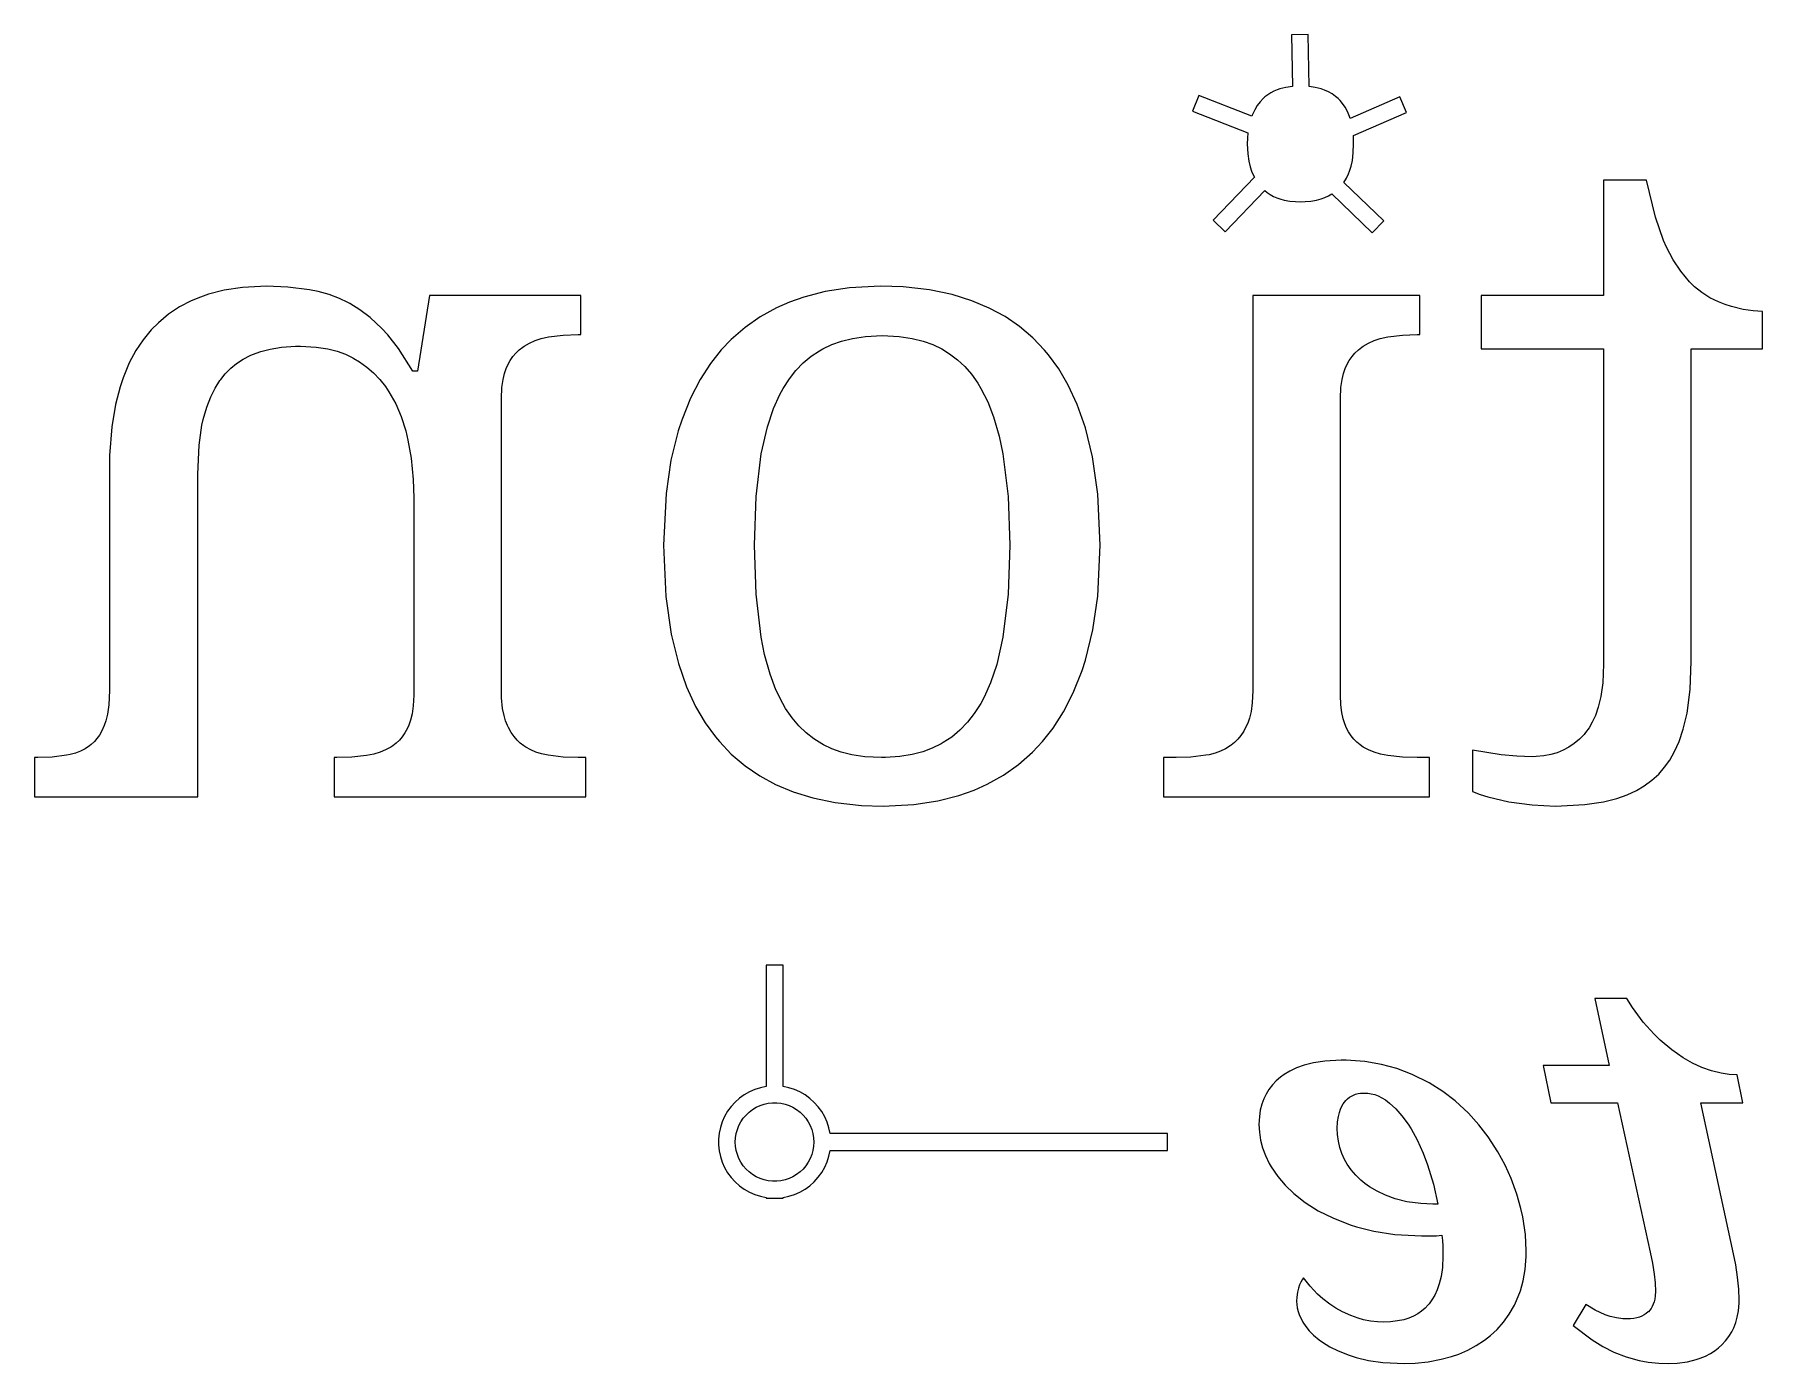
# Model space of a CAD drawing. Header units: millimetres. Extents: x -86 to 88, y -26 to 27.
# Drawn here: x -86.3 to -24.7, y -22.2 to 25.2 of the extents above; entities that cross this region are included whole.
import ezdxf

# ---------------------------------------------------------------- set-up
doc = ezdxf.new("R2010")
doc.units = ezdxf.units.MM

msp = doc.modelspace()

# ---------------------------------------------------------------- linework, layer by layer
for p, q in [((-40.90993, 25.16846), (-41.50981, 25.15648)), ((-41.50981, 25.15648), (-41.47303, 23.31497)), ((-40.87285, 23.31192), (-40.90993, 25.16846)), ((-44.81231, 22.99423), (-45.0308, 22.43543)), ((-42.92462, 22.25613), (-44.81231, 22.99423)), ((-42.52083, 22.88541), (-42.62829, 22.76824)), ((-42.45275, 22.94792), (-42.52083, 22.88541)), ((-42.35258, 23.02608), (-42.45275, 22.94792)), ((-42.24563, 23.09469), (-42.35258, 23.02608)), ((-42.13283, 23.15316), (-42.24563, 23.09469)), ((-42.01512, 23.20101), (-42.13283, 23.15316)), ((-41.92709, 23.22921), (-42.01512, 23.20101)), ((-41.70198, 23.28219), (-41.92709, 23.22921)), ((-41.47303, 23.31497), (-41.70198, 23.28219)), ((-40.65733, 23.27954), (-40.87285, 23.31192)), ((-40.44523, 23.22943), (-40.65733, 23.27954)), ((-40.3325, 23.19168), (-40.44523, 23.22943)), ((-40.19167, 23.12982), (-40.3325, 23.19168)), ((-40.05813, 23.05349), (-40.19167, 23.12982)), ((-39.93336, 22.96353), (-40.05813, 23.05349)), ((-39.84375, 22.88541), (-39.93336, 22.96353)), ((-39.77629, 22.81749), (-39.84375, 22.88541)), ((-39.6844, 22.70804), (-39.77629, 22.81749)), ((-37.64847, 22.9448), (-39.41084, 22.17322)), ((-37.40783, 22.39517), (-37.64847, 22.9448)), ((-45.0308, 22.43543), (-43.06366, 21.66626)), ((-42.91055, 22.29029), (-42.92462, 22.25613)), ((-42.81643, 22.487), (-42.91055, 22.29029)), ((-42.72414, 22.6396), (-42.81643, 22.487)), ((-42.62829, 22.76824), (-42.72414, 22.6396)), ((-39.5974, 22.58093), (-39.6844, 22.70804)), ((-39.51496, 22.43087), (-39.5974, 22.58093)), ((-39.4375, 22.25), (-39.51496, 22.43087)), ((-39.41084, 22.17322), (-39.4375, 22.25)), ((-39.30129, 21.5662), (-37.40783, 22.39517)), ((-43.06366, 21.66626), (-43.07871, 21.47142)), ((-39.29166, 21.27604), (-39.30129, 21.5662)), ((-43.07871, 21.47142), (-43.08333, 21.27604)), ((-43.08333, 21.27604), (-43.06726, 20.91891)), ((-39.33641, 20.68474), (-39.30403, 20.95003)), ((-39.30403, 20.95003), (-39.29166, 21.27604)), ((-43.06726, 20.91891), (-43.03011, 20.65649)), ((-43.03011, 20.65649), (-42.9812, 20.45377)), ((-42.9812, 20.45377), (-42.92708, 20.29687)), ((-39.4375, 20.29687), (-39.38027, 20.47878)), ((-39.38027, 20.47878), (-39.33641, 20.68474)), ((-42.82951, 20.08413), (-44.29696, 18.55686)), ((-42.92708, 20.29687), (-42.88097, 20.18927)), ((-42.88097, 20.18927), (-42.82951, 20.08413)), ((-39.64006, 19.90111), (-39.5503, 20.04768)), ((-38.21411, 18.53101), (-39.64006, 19.90111)), ((-39.5503, 20.04768), (-39.47315, 20.20758)), ((-39.47315, 20.20758), (-39.4375, 20.29687)), ((-28.85937, 19.97395), (-30.38541, 19.97395)), ((-30.38541, 19.97395), (-30.38541, 15.86979)), ((-28.53779, 18.66421), (-28.85937, 19.97395)), ((-43.86431, 18.14116), (-42.45705, 19.60577)), ((-42.45705, 19.60577), (-42.3762, 19.54121)), ((-42.3762, 19.54121), (-42.26515, 19.46643)), ((-42.26515, 19.46643), (-42.14773, 19.40212)), ((-42.14773, 19.40212), (-42.02492, 19.3488)), ((-42.02492, 19.3488), (-41.92708, 19.31508)), ((-41.92708, 19.31508), (-41.76527, 19.27158)), ((-41.76527, 19.27158), (-41.56396, 19.23393)), ((-41.56396, 19.23393), (-41.36022, 19.21313)), ((-41.36022, 19.21313), (-41.1927, 19.20865)), ((-41.1927, 19.20865), (-41.02225, 19.21282)), ((-41.02225, 19.21282), (-40.8149, 19.23331)), ((-40.8149, 19.23331), (-40.60998, 19.27102)), ((-40.60998, 19.27102), (-40.44524, 19.31486)), ((-40.44524, 19.31486), (-40.3231, 19.35866)), ((-40.3231, 19.35866), (-40.18667, 19.4215)), ((-40.18667, 19.4215), (-40.0742, 19.48617)), ((-40.0742, 19.48617), (-38.62982, 18.09836)), ((-44.29696, 18.55686), (-43.86431, 18.14116)), ((-38.62982, 18.09836), (-38.21411, 18.53101)), ((-28.24739, 17.83333), (-28.53779, 18.66421)), ((-28.14065, 17.59002), (-28.24739, 17.83333)), ((-27.9013, 17.13569), (-28.14065, 17.59002)), ((-27.63721, 16.73584), (-27.9013, 17.13569)), ((-27.32812, 16.35937), (-27.63721, 16.73584)), ((-79.53782, 16.05453), (-80.09867, 15.91143)), ((-78.88433, 16.15473), (-79.53782, 16.05453)), ((-78.03125, 16.19791), (-78.88433, 16.15473)), ((-77.26565, 16.16866), (-78.03125, 16.19791)), ((-76.50518, 16.07566), (-77.26565, 16.16866)), ((-76.18624, 16.01053), (-76.50518, 16.07566)), ((-75.80378, 15.90113), (-76.18624, 16.01053)), ((-57.26022, 16.14128), (-58.12406, 16.00813)), ((-56.15104, 16.19791), (-57.26022, 16.14128)), ((-55.34993, 16.17218), (-56.15104, 16.19791)), ((-54.4038, 16.06688), (-55.34993, 16.17218)), ((-53.59807, 15.89957), (-54.4038, 16.06688)), ((-27.14067, 16.17977), (-27.32812, 16.35937)), ((-26.87813, 15.97033), (-27.14067, 16.17977)), ((-81.13374, 15.45984), (-81.52416, 15.1999)), ((-80.71806, 15.6771), (-81.13374, 15.45984)), ((-80.38281, 15.8151), (-80.71806, 15.6771)), ((-80.09867, 15.91143), (-80.38281, 15.8151)), ((-75.43211, 15.7593), (-75.80378, 15.90113)), ((-75.13802, 15.61979), (-75.43211, 15.7593)), ((-75.06075, 15.57867), (-75.13802, 15.61979)), ((-74.70797, 15.36269), (-75.06075, 15.57867)), ((-72.21875, 15.86979), (-72.65625, 13.17187)), ((-66.83333, 15.86979), (-72.21875, 15.86979)), ((-66.83333, 14.47395), (-66.83333, 15.86979)), ((-59.85844, 15.43109), (-60.43651, 15.11163)), ((-59.39062, 15.63541), (-59.85844, 15.43109)), ((-58.87799, 15.81501), (-59.39062, 15.63541)), ((-58.12406, 16.00813), (-58.87799, 15.81501)), ((-52.89734, 15.68234), (-53.59807, 15.89957)), ((-52.27599, 15.4208), (-52.89734, 15.68234)), ((-51.71504, 15.11561), (-52.27599, 15.4208)), ((-36.93229, 15.86979), (-42.88541, 15.86979)), ((-42.88541, 15.86979), (-42.88541, 1.79166)), ((-36.93229, 14.47395), (-36.93229, 15.86979)), ((-30.38541, 15.86979), (-34.75, 15.86979)), ((-34.75, 15.86979), (-34.75, 13.96875)), ((-26.59497, 15.78973), (-26.87813, 15.97033)), ((-26.29435, 15.64001), (-26.59497, 15.78973)), ((-26.05208, 15.54687), (-26.29435, 15.64001)), ((-25.82901, 15.47642), (-26.05208, 15.54687)), ((-25.41002, 15.37319), (-25.82901, 15.47642)), ((-81.88496, 14.90019), (-82.14062, 14.64323)), ((-81.52416, 15.1999), (-81.88496, 14.90019)), ((-74.34174, 15.08589), (-74.70797, 15.36269)), ((-73.91927, 14.6927), (-74.34174, 15.08589)), ((-60.43651, 15.11163), (-60.97727, 14.73241)), ((-51.20003, 14.76313), (-51.71504, 15.11561)), ((-25.05727, 15.31975), (-25.41002, 15.37319)), ((-24.72395, 15.30208), (-25.05727, 15.31975)), ((-24.72395, 13.96875), (-24.72395, 15.30208)), ((-82.43011, 14.29142), (-82.68307, 13.91064)), ((-82.14062, 14.64323), (-82.43011, 14.29142)), ((-73.70833, 14.46176), (-73.91927, 14.6927)), ((-73.32929, 13.97633), (-73.70833, 14.46176)), ((-68.84896, 14.0651), (-68.65809, 14.1742)), ((-68.65809, 14.1742), (-68.46067, 14.26126)), ((-68.46067, 14.26126), (-68.24171, 14.33292)), ((-68.24171, 14.33292), (-67.97916, 14.39062)), ((-67.97916, 14.39062), (-67.45487, 14.45421)), ((-67.45487, 14.45421), (-66.92708, 14.47376)), ((-66.92708, 14.47376), (-66.83333, 14.47395)), ((-61.47456, 14.29775), (-61.82552, 13.92708)), ((-60.97727, 14.73241), (-61.47456, 14.29775)), ((-57.88148, 14.12185), (-57.53651, 14.24364)), ((-57.53651, 14.24364), (-57.14458, 14.34057)), ((-57.14458, 14.34057), (-56.69076, 14.40795)), ((-56.69076, 14.40795), (-56.08854, 14.4375)), ((-56.08854, 14.4375), (-55.48286, 14.40776)), ((-55.48286, 14.40776), (-55.01782, 14.33793)), ((-55.01782, 14.33793), (-54.62688, 14.23956)), ((-54.62688, 14.23956), (-54.29062, 14.11899)), ((-50.72048, 14.35567), (-51.20003, 14.76313)), ((-50.30208, 13.91927), (-50.72048, 14.35567)), ((-38.94791, 14.0651), (-38.75704, 14.1742)), ((-38.75704, 14.1742), (-38.55963, 14.26126)), ((-38.55963, 14.26126), (-38.34066, 14.33292)), ((-38.34066, 14.33292), (-38.07812, 14.39062)), ((-38.07812, 14.39062), (-37.55383, 14.45421)), ((-37.55383, 14.45421), (-37.02604, 14.47376)), ((-37.02604, 14.47376), (-36.93229, 14.47395)), ((-82.68307, 13.91064), (-82.92003, 13.46569)), ((-79.09727, 13.44446), (-78.8677, 13.59507)), ((-78.8677, 13.59507), (-78.61205, 13.72831)), ((-78.61205, 13.72831), (-78.53385, 13.76302)), ((-78.53385, 13.76302), (-78.22778, 13.87503)), ((-78.22778, 13.87503), (-77.89505, 13.96085)), ((-77.89505, 13.96085), (-77.49298, 14.02572)), ((-77.49298, 14.02572), (-76.99689, 14.06022)), ((-76.99689, 14.06022), (-76.82291, 14.0625)), ((-76.82291, 14.0625), (-76.25587, 14.0328)), ((-76.25587, 14.0328), (-75.85032, 13.96896)), ((-75.85032, 13.96896), (-75.50814, 13.88027)), ((-75.50814, 13.88027), (-75.21296, 13.77204)), ((-75.21296, 13.77204), (-74.95326, 13.64676)), ((-74.95326, 13.64676), (-74.91406, 13.625)), ((-74.91406, 13.625), (-74.7157, 13.50468)), ((-72.82291, 13.17187), (-73.32929, 13.97633)), ((-69.44271, 13.375), (-69.34824, 13.54709)), ((-69.34824, 13.54709), (-69.24909, 13.69206)), ((-69.24909, 13.69206), (-69.14491, 13.81626)), ((-69.14491, 13.81626), (-69.024, 13.9335)), ((-69.024, 13.9335), (-68.89681, 14.03291)), ((-68.89681, 14.03291), (-68.84896, 14.0651)), ((-61.82552, 13.92708), (-62.20724, 13.4457)), ((-58.90245, 13.47195), (-58.62417, 13.70296)), ((-58.62417, 13.70296), (-58.33124, 13.89799)), ((-58.33124, 13.89799), (-58.21094, 13.96614)), ((-58.21094, 13.96614), (-57.88148, 14.12185)), ((-54.29062, 14.11899), (-53.97135, 13.96614)), ((-53.97135, 13.96614), (-53.68778, 13.79255)), ((-53.68778, 13.79255), (-53.40883, 13.58024)), ((-53.40883, 13.58024), (-53.15137, 13.33866)), ((-50.16039, 13.74992), (-50.30208, 13.91927)), ((-49.80001, 13.25469), (-50.16039, 13.74992)), ((-39.54166, 13.375), (-39.4472, 13.54709)), ((-39.4472, 13.54709), (-39.34804, 13.69206)), ((-39.34804, 13.69206), (-39.24387, 13.81626)), ((-39.24387, 13.81626), (-39.12295, 13.9335)), ((-39.12295, 13.9335), (-38.99577, 14.03291)), ((-38.99577, 14.03291), (-38.94791, 14.0651)), ((-34.75, 13.96875), (-30.38541, 13.96875)), ((-30.38541, 13.96875), (-30.38541, 2.73437)), ((-27.26041, 2.83333), (-27.26041, 13.96875)), ((-27.26041, 13.96875), (-24.72395, 13.96875)), ((-83.13992, 12.93722), (-83.24739, 12.61718)), ((-82.92003, 13.46569), (-83.13992, 12.93722)), ((-79.66406, 12.8776), (-79.49961, 13.08036)), ((-79.49961, 13.08036), (-79.30656, 13.2742)), ((-79.30656, 13.2742), (-79.09727, 13.44446)), ((-74.7157, 13.50468), (-74.45671, 13.31856)), ((-74.45671, 13.31856), (-74.21587, 13.10949)), ((-74.21587, 13.10949), (-73.99519, 12.87923)), ((-72.65625, 13.17187), (-72.82291, 13.17187)), ((-69.60324, 12.87417), (-69.55024, 13.09432)), ((-69.55024, 13.09432), (-69.49002, 13.26845)), ((-69.49002, 13.26845), (-69.44271, 13.375)), ((-62.20724, 13.4457), (-62.57767, 12.87189)), ((-59.39943, 12.90457), (-59.16977, 13.19638)), ((-59.16977, 13.19638), (-58.90245, 13.47195)), ((-53.15137, 13.33866), (-52.91057, 13.06205)), ((-52.91057, 13.06205), (-52.68315, 12.74174)), ((-49.45955, 12.67525), (-49.80001, 13.25469)), ((-39.7022, 12.87417), (-39.6492, 13.09432)), ((-39.6492, 13.09432), (-39.58898, 13.26845)), ((-39.58898, 13.26845), (-39.54166, 13.375)), ((-83.24739, 12.61718), (-83.41061, 11.98921)), ((-80.01996, 12.2609), (-79.86276, 12.57098)), ((-79.86276, 12.57098), (-79.69299, 12.83748)), ((-79.69299, 12.83748), (-79.66406, 12.8776)), ((-73.99519, 12.87923), (-73.79655, 12.62973)), ((-73.79655, 12.62973), (-73.66667, 12.4375)), ((-73.66667, 12.4375), (-73.42569, 12.00627)), ((-69.66146, 12.1927), (-69.64378, 12.58712)), ((-69.64378, 12.58712), (-69.60324, 12.87417)), ((-62.57767, 12.87189), (-62.9206, 12.20652)), ((-59.96339, 11.83872), (-59.73985, 12.33765)), ((-59.73985, 12.33765), (-59.61979, 12.55989)), ((-59.61979, 12.55989), (-59.39943, 12.90457)), ((-52.68315, 12.74174), (-52.57291, 12.55989)), ((-52.57291, 12.55989), (-52.33039, 12.08019)), ((-49.1413, 11.98754), (-49.45955, 12.67525)), ((-39.76041, 12.1927), (-39.74273, 12.58712)), ((-39.74273, 12.58712), (-39.7022, 12.87417)), ((-83.41061, 11.98921), (-83.54407, 11.18654)), ((-80.28906, 11.44531), (-80.16322, 11.89318)), ((-80.16322, 11.89318), (-80.01996, 12.2609)), ((-73.42569, 12.00627), (-73.23147, 11.55531)), ((-69.66146, 1.79166), (-69.66146, 12.1927)), ((-62.9206, 12.20652), (-63.23492, 11.42077)), ((-60.18095, 11.19347), (-59.96339, 11.83872)), ((-52.33039, 12.08019), (-52.11999, 11.53996)), ((-48.85002, 11.15339), (-49.1413, 11.98754)), ((-39.76041, 1.6302), (-39.76041, 12.1927)), ((-83.54407, 11.18654), (-83.62189, 10.1653)), ((-80.43554, 10.5371), (-80.33022, 11.25334)), ((-80.33022, 11.25334), (-80.28906, 11.44531)), ((-73.23147, 11.55531), (-73.06916, 11.0465)), ((-63.23492, 11.42077), (-63.35677, 11.04687)), ((-60.40104, 10.22395), (-60.18095, 11.19347)), ((-52.11999, 11.53996), (-51.92296, 10.85725)), ((-48.59724, 10.11567), (-48.85002, 11.15339)), ((-80.48437, 9.5052), (-80.43554, 10.5371)), ((-73.06916, 11.0465), (-72.98958, 10.71093)), ((-72.98958, 10.71093), (-72.87953, 10.06708)), ((-63.35677, 11.04687), (-63.61801, 9.99434)), ((-51.92296, 10.85725), (-51.79167, 10.22395)), ((-83.62189, 10.1653), (-83.63021, 9.67187)), ((-72.87953, 10.06708), (-72.80542, 9.31441)), ((-63.61801, 9.99434), (-63.79369, 8.81556)), ((-60.58463, 8.70963), (-60.40104, 10.22395)), ((-51.79167, 10.22395), (-51.60807, 8.70963)), ((-48.40639, 8.78674), (-48.59724, 10.11567)), ((-83.63021, 9.67187), (-83.63021, 1.79166)), ((-80.48437, -2), (-80.48437, 9.5052)), ((-72.80542, 9.31441), (-72.78679, 8.66146)), ((-72.78679, 8.66146), (-72.78646, 1.6302)), ((-63.79369, 8.81556), (-63.88541, 6.96875)), ((-60.64583, 6.96875), (-60.58463, 8.70963)), ((-51.60807, 8.70963), (-51.54687, 6.96875)), ((-48.32291, 6.96875), (-48.40639, 8.78674)), ((-63.88541, 6.96875), (-63.80144, 5.14005)), ((-60.58659, 5.22395), (-60.64583, 6.96875)), ((-51.54687, 6.96875), (-51.60807, 5.22395)), ((-48.41085, 5.15571), (-48.32291, 6.96875)), ((-63.80144, 5.14005), (-63.6093, 3.80224)), ((-60.40885, 3.69791), (-60.58659, 5.22395)), ((-51.60807, 5.22395), (-51.79167, 3.69791)), ((-48.58711, 3.95172), (-48.41085, 5.15571)), ((-63.6093, 3.80224), (-63.35466, 2.75706)), ((-60.28389, 3.07031), (-60.40885, 3.69791)), ((-51.79167, 3.69791), (-52.01168, 2.72051)), ((-48.85156, 2.875), (-48.58711, 3.95172)), ((-63.35466, 2.75706), (-63.06113, 1.91652)), ((-60.08926, 2.37355), (-60.28389, 3.07031)), ((-52.01168, 2.72051), (-52.23159, 2.06439)), ((-49.2864, 1.70782), (-48.97073, 2.50551)), ((-48.97073, 2.50551), (-48.85156, 2.875)), ((-30.38541, 2.73437), (-30.4152, 2.06507)), ((-27.29976, 1.83207), (-27.26041, 2.83333)), ((-63.06113, 1.91652), (-62.74026, 1.22323)), ((-59.87921, 1.82047), (-60.08926, 2.37355)), ((-52.23159, 2.06439), (-52.45909, 1.55428)), ((-30.4152, 2.06507), (-30.48409, 1.57468)), ((-83.6529, 1.28226), (-83.69954, 0.95103)), ((-83.63021, 1.79166), (-83.6529, 1.28226)), ((-72.80399, 1.23945), (-72.84433, 0.95409)), ((-72.78646, 1.6302), (-72.80399, 1.23945)), ((-69.65493, 1.53113), (-69.66146, 1.79166)), ((-69.61652, 1.14719), (-69.65493, 1.53113)), ((-59.63541, 1.32812), (-59.87921, 1.82047)), ((-59.53334, 1.15571), (-59.63541, 1.32812)), ((-52.58073, 1.32812), (-52.81121, 0.96585)), ((-52.45909, 1.55428), (-52.58073, 1.32812)), ((-49.63051, 1.03377), (-49.2864, 1.70782)), ((-42.90504, 1.35389), (-42.94874, 1.04461)), ((-42.88541, 1.79166), (-42.90504, 1.35389)), ((-39.7468, 1.28163), (-39.76041, 1.6302)), ((-39.71204, 1.00287), (-39.7468, 1.28163)), ((-30.48409, 1.57468), (-30.5742, 1.19912)), ((-27.41171, 0.98394), (-27.29976, 1.83207)), ((-83.75703, 0.71018), (-83.8151, 0.53906)), ((-83.69954, 0.95103), (-83.75703, 0.71018)), ((-72.89719, 0.73466), (-72.9574, 0.5607)), ((-72.84433, 0.95409), (-72.89719, 0.73466)), ((-69.56805, 0.90298), (-69.61652, 1.14719)), ((-69.51149, 0.71039), (-69.56805, 0.90298)), ((-69.44271, 0.53906), (-69.51149, 0.71039)), ((-62.74026, 1.22323), (-62.39687, 0.63886)), ((-62.39687, 0.63886), (-62.03324, 0.1392)), ((-59.30353, 0.82314), (-59.53334, 1.15571)), ((-59.06063, 0.53664), (-59.30353, 0.82314)), ((-53.05006, 0.66101), (-53.32776, 0.37357)), ((-52.81121, 0.96585), (-53.05006, 0.66101)), ((-50.00176, 0.45355), (-49.63051, 1.03377)), ((-43.06674, 0.63132), (-43.10677, 0.53906)), ((-43.00495, 0.81078), (-43.06674, 0.63132)), ((-42.94874, 1.04461), (-43.00495, 0.81078)), ((-39.66454, 0.78341), (-39.71204, 1.00287)), ((-39.60913, 0.60689), (-39.66454, 0.78341)), ((-30.78684, 0.66162), (-30.90322, 0.46169)), ((-30.67656, 0.90241), (-30.78684, 0.66162)), ((-30.5742, 1.19912), (-30.67656, 0.90241)), ((-27.54687, 0.40885), (-27.41171, 0.98394)), ((-84.07265, 0.07892), (-84.16619, -0.02888)), ((-83.9831, 0.20527), (-84.07265, 0.07892)), ((-83.89717, 0.35582), (-83.9831, 0.20527)), ((-83.8151, 0.53906), (-83.89717, 0.35582)), ((-73.29795, 0.02113), (-73.41335, -0.08969)), ((-73.19805, 0.1392), (-73.29795, 0.02113)), ((-73.10145, 0.27911), (-73.19805, 0.1392)), ((-73.00781, 0.44791), (-73.10145, 0.27911)), ((-72.9574, 0.5607), (-73.00781, 0.44791)), ((-69.40982, 0.47109), (-69.44271, 0.53906)), ((-69.31194, 0.29759), (-69.40982, 0.47109)), ((-69.20933, 0.15077), (-69.31194, 0.29759)), ((-69.10132, 0.0247), (-69.20933, 0.15077)), ((-68.98655, -0.08479), (-69.10132, 0.0247)), ((-62.03324, 0.1392), (-61.89062, -0.03125)), ((-58.80157, 0.28694), (-59.06063, 0.53664)), ((-58.52166, 0.06777), (-58.80157, 0.28694)), ((-58.23698, -0.11197), (-58.52166, 0.06777)), ((-53.61521, 0.13422), (-53.91603, -0.06653)), ((-53.32776, 0.37357), (-53.61521, 0.13422)), ((-50.38281, -0.03125), (-50.00176, 0.45355)), ((-43.42044, 0.05609), (-43.53134, -0.05599)), ((-43.31317, 0.18822), (-43.42044, 0.05609)), ((-43.2087, 0.34626), (-43.31317, 0.18822)), ((-43.10677, 0.53906), (-43.2087, 0.34626)), ((-39.54166, 0.44791), (-39.60913, 0.60689)), ((-39.47159, 0.31693), (-39.54166, 0.44791)), ((-39.37863, 0.17412), (-39.47159, 0.31693)), ((-39.28037, 0.05139), (-39.37863, 0.17412)), ((-39.17571, -0.0554), (-39.28037, 0.05139)), ((-31.2434, 0.05658), (-31.43179, -0.10325)), ((-31.07812, 0.22916), (-31.2434, 0.05658)), ((-31.02458, 0.2934), (-31.07812, 0.22916)), ((-30.90322, 0.46169), (-31.02458, 0.2934)), ((-27.69609, -0.03095), (-27.54687, 0.40885)), ((-86.18229, -0.59869), (-86.29687, -0.59895)), ((-86.29687, -0.59895), (-86.29687, -2)), ((-85.66885, -0.58022), (-86.18229, -0.59869)), ((-85.15885, -0.51822), (-85.66885, -0.58022)), ((-85.02795, -0.49192), (-85.15885, -0.51822)), ((-84.83318, -0.43687), (-85.02795, -0.49192)), ((-84.65849, -0.36834), (-84.83318, -0.43687)), ((-84.49891, -0.28641), (-84.65849, -0.36834)), ((-84.34375, -0.18489), (-84.49891, -0.28641)), ((-84.27431, -0.13027), (-84.34375, -0.18489)), ((-84.16619, -0.02888), (-84.27431, -0.13027)), ((-75.52083, -0.5988), (-75.61979, -0.59895)), ((-75.61979, -0.59895), (-75.61979, -2)), ((-74.99476, -0.58158), (-75.52083, -0.5988)), ((-74.47135, -0.52604), (-74.99476, -0.58158)), ((-74.20533, -0.47384), (-74.47135, -0.52604)), ((-73.9847, -0.40754), (-74.20533, -0.47384)), ((-73.78898, -0.32715), (-73.9847, -0.40754)), ((-73.60156, -0.22656), (-73.78898, -0.32715)), ((-73.53293, -0.18204), (-73.60156, -0.22656)), ((-73.41335, -0.08969), (-73.53293, -0.18204)), ((-68.85677, -0.18489), (-68.98655, -0.08479)), ((-68.7943, -0.22604), (-68.85677, -0.18489)), ((-68.61546, -0.32567), (-68.7943, -0.22604)), ((-68.43423, -0.40343), (-68.61546, -0.32567)), ((-68.22993, -0.46826), (-68.43423, -0.40343)), ((-67.99479, -0.51822), (-68.22993, -0.46826)), ((-67.46258, -0.58012), (-67.99479, -0.51822)), ((-66.92708, -0.59871), (-67.46258, -0.58012)), ((-66.65104, -0.59895), (-66.92708, -0.59871)), ((-66.65104, -2), (-66.65104, -0.59895)), ((-61.89062, -0.03125), (-61.46772, -0.47287)), ((-61.46772, -0.47287), (-60.97892, -0.88898)), ((-58.17891, -0.14399), (-58.23698, -0.11197)), ((-57.88613, -0.28326), (-58.17891, -0.14399)), ((-57.55397, -0.40301), (-57.88613, -0.28326)), ((-57.16998, -0.50031), (-57.55397, -0.40301)), ((-56.71599, -0.56923), (-57.16998, -0.50031)), ((-56.11979, -0.59895), (-56.71599, -0.56923)), ((-55.97454, -0.59729), (-56.11979, -0.59895)), ((-55.46203, -0.56253), (-55.97454, -0.59729)), ((-55.02671, -0.49174), (-55.46203, -0.56253)), ((-54.64889, -0.39258), (-55.02671, -0.49174)), ((-54.31473, -0.26909), (-54.64889, -0.39258)), ((-53.99479, -0.11197), (-54.31473, -0.26909)), ((-53.91603, -0.06653), (-53.99479, -0.11197)), ((-51.23008, -0.84359), (-50.73324, -0.4049)), ((-50.73324, -0.4049), (-50.38281, -0.03125)), ((-45.61979, -0.59882), (-46.0625, -0.59895)), ((-46.0625, -0.59895), (-46.0625, -2)), ((-45.08953, -0.57954), (-45.61979, -0.59882)), ((-44.5625, -0.51822), (-45.08953, -0.57954)), ((-44.44182, -0.49607), (-44.5625, -0.51822)), ((-44.22324, -0.43978), (-44.44182, -0.49607)), ((-44.03087, -0.36977), (-44.22324, -0.43978)), ((-43.85845, -0.28691), (-44.03087, -0.36977)), ((-43.69271, -0.18489), (-43.85845, -0.28691)), ((-43.65802, -0.16013), (-43.69271, -0.18489)), ((-43.53134, -0.05599), (-43.65802, -0.16013)), ((-39.0629, -0.14915), (-39.17571, -0.0554)), ((-38.94791, -0.22656), (-39.0629, -0.14915)), ((-38.76093, -0.3265), (-38.94791, -0.22656)), ((-38.56391, -0.40738), (-38.76093, -0.3265)), ((-38.33947, -0.47474), (-38.56391, -0.40738)), ((-38.07812, -0.52604), (-38.33947, -0.47474)), ((-37.55343, -0.58171), (-38.07812, -0.52604)), ((-37.02604, -0.59878), (-37.55343, -0.58171)), ((-36.58854, -0.59895), (-37.02604, -0.59878)), ((-36.58854, -2), (-36.58854, -0.59895)), ((-34.03388, -0.50287), (-35.05729, -0.33854)), ((-35.05729, -0.33854), (-35.05729, -1.80307)), ((-33.48152, -0.55285), (-34.03388, -0.50287)), ((-32.92708, -0.5677), (-33.48152, -0.55285)), ((-32.78621, -0.56467), (-32.92708, -0.5677)), ((-32.50858, -0.53952), (-32.78621, -0.56467)), ((-32.26039, -0.49249), (-32.50858, -0.53952)), ((-32.03404, -0.42589), (-32.26039, -0.49249)), ((-31.8236, -0.3401), (-32.03404, -0.42589)), ((-31.62424, -0.2337), (-31.8236, -0.3401)), ((-31.43179, -0.10325), (-31.62424, -0.2337)), ((-28.0268, -0.68647), (-27.85548, -0.38579)), ((-27.85548, -0.38579), (-27.69609, -0.03095)), ((-60.97892, -0.88898), (-60.45645, -1.24701)), ((-52.34926, -1.55044), (-51.77081, -1.22688)), ((-51.77081, -1.22688), (-51.23008, -0.84359)), ((-28.66318, -1.40942), (-28.41927, -1.18489)), ((-28.41927, -1.18489), (-28.20987, -0.94531)), ((-28.20987, -0.94531), (-28.0268, -0.68647)), ((-60.45645, -1.24701), (-59.89016, -1.55526)), ((-59.89016, -1.55526), (-59.26592, -1.81794)), ((-59.26592, -1.81794), (-58.56531, -2.0348)), ((-53.35865, -1.94873), (-52.81771, -1.75781)), ((-52.81771, -1.75781), (-52.34926, -1.55044)), ((-35.05729, -1.80307), (-34.78493, -1.91182)), ((-29.53872, -1.92511), (-29.21612, -1.77548)), ((-29.21612, -1.77548), (-28.93523, -1.61003)), ((-28.93523, -1.61003), (-28.66318, -1.40942)), ((-86.29687, -2), (-80.48437, -2)), ((-75.61979, -2), (-66.65104, -2)), ((-58.56531, -2.0348), (-57.76369, -2.20062)), ((-57.76369, -2.20062), (-56.82717, -2.30384)), ((-56.82717, -2.30384), (-56.05729, -2.32812)), ((-56.05729, -2.32812), (-54.96238, -2.27222)), ((-54.96238, -2.27222), (-54.10686, -2.14038)), ((-54.10686, -2.14038), (-53.35865, -1.94873)), ((-46.0625, -2), (-36.58854, -2)), ((-34.78493, -1.91182), (-34.50513, -1.99972)), ((-34.50513, -1.99972), (-33.76301, -2.17184)), ((-33.76301, -2.17184), (-32.92707, -2.28636)), ((-32.92707, -2.28636), (-32.09896, -2.32812)), ((-32.09896, -2.32812), (-31.04781, -2.27543)), ((-31.04781, -2.27543), (-30.38391, -2.17355)), ((-30.38391, -2.17355), (-29.91666, -2.05729)), ((-29.91666, -2.05729), (-29.53872, -1.92511)), ((-59.62621, -8), (-60.22621, -8)), ((-60.22621, -8), (-60.22621, -12.32262)), ((-59.62621, -12.32262), (-59.62621, -8)), ((-29.56163, -9.18185), (-30.69184, -9.18185)), ((-30.69184, -9.18185), (-30.1875, -11.57595)), ((-29.35547, -9.50493), (-29.56163, -9.18185)), ((-28.97327, -10.02395), (-29.35547, -9.50493)), ((-28.58789, -10.45486), (-28.97327, -10.02395)), ((-28.37114, -10.6648), (-28.58789, -10.45486)), ((-27.95781, -11.01675), (-28.37114, -10.6648)), ((-27.55338, -11.29947), (-27.95781, -11.01675)), ((-41.32995, -11.65989), (-41.56215, -11.77053)), ((-41.05635, -11.56097), (-41.32995, -11.65989)), ((-40.72653, -11.47695), (-41.05635, -11.56097)), ((-40.31885, -11.41427), (-40.72653, -11.47695)), ((-39.73046, -11.38454), (-40.31885, -11.41427)), ((-39.55566, -11.38656), (-39.73046, -11.38454)), ((-38.89572, -11.43281), (-39.55566, -11.38656)), ((-38.30461, -11.53239), (-38.89572, -11.43281)), ((-37.75108, -11.68381), (-38.30461, -11.53239)), ((-37.20756, -11.88866), (-37.75108, -11.68381)), ((-30.1875, -11.57595), (-32.53298, -11.57595)), ((-32.53298, -11.57595), (-32.26866, -12.90364)), ((-27.21975, -11.49004), (-27.55338, -11.29947)), ((-26.87886, -11.64758), (-27.21975, -11.49004)), ((-26.54318, -11.76432), (-26.87886, -11.64758)), ((-42.18756, -12.26535), (-42.31122, -12.42548)), ((-42.0536, -12.12447), (-42.18756, -12.26535)), ((-41.89518, -11.98763), (-42.0536, -12.12447)), ((-41.76313, -11.89174), (-41.89518, -11.98763)), ((-41.56215, -11.77053), (-41.76313, -11.89174)), ((-36.60497, -12.18708), (-37.20756, -11.88866)), ((-36.11336, -12.49632), (-36.60497, -12.18708)), ((-26.19946, -11.84821), (-26.54318, -11.76432)), ((-25.90585, -11.89252), (-26.19946, -11.84821)), ((-25.6302, -11.90711), (-25.90585, -11.89252)), ((-25.42057, -12.90364), (-25.6302, -11.90711)), ((-61.3353, -12.88068), (-61.47655, -13.03649)), ((-61.17847, -12.74056), (-61.3353, -12.88068)), ((-61.0078, -12.61768), (-61.17847, -12.74056)), ((-60.82516, -12.51341), (-61.0078, -12.61768)), ((-60.63258, -12.42889), (-60.82516, -12.51341)), ((-60.43219, -12.36506), (-60.63258, -12.42889)), ((-60.22621, -12.32262), (-60.43219, -12.36506)), ((-60.30075, -12.95103), (-60.15271, -12.91844)), ((-60.15271, -12.91844), (-60.00201, -12.90205)), ((-60.00201, -12.90205), (-59.85042, -12.90205)), ((-59.85042, -12.90205), (-59.69972, -12.91844)), ((-59.69972, -12.91844), (-59.55167, -12.95103)), ((-59.41906, -12.36536), (-59.62621, -12.32262)), ((-59.21759, -12.42974), (-59.41906, -12.36536)), ((-59.02404, -12.51504), (-59.21759, -12.42974)), ((-58.84058, -12.62029), (-59.02404, -12.51504)), ((-58.66926, -12.74434), (-58.84058, -12.62029)), ((-58.512, -12.88578), (-58.66926, -12.74434)), ((-58.37055, -13.04304), (-58.512, -12.88578)), ((-42.49751, -12.76673), (-42.56525, -12.9546)), ((-42.41344, -12.59165), (-42.49751, -12.76673)), ((-42.31122, -12.42548), (-42.41344, -12.59165)), ((-39.66003, -12.94043), (-39.62109, -12.88541)), ((-39.62109, -12.88541), (-39.56401, -12.81748)), ((-39.56401, -12.81748), (-39.5054, -12.76022)), ((-39.5054, -12.76022), (-39.43873, -12.70729)), ((-39.43873, -12.70729), (-39.36978, -12.66363)), ((-39.36978, -12.66363), (-39.29741, -12.62775)), ((-39.29741, -12.62775), (-39.22004, -12.59878)), ((-39.22004, -12.59878), (-39.13575, -12.5765)), ((-39.13575, -12.5765), (-39.04214, -12.56133)), ((-39.04214, -12.56133), (-38.93081, -12.55437)), ((-38.93081, -12.55437), (-38.91319, -12.55425)), ((-38.91319, -12.55425), (-38.79119, -12.56021)), ((-38.79119, -12.56021), (-38.66408, -12.57946)), ((-38.66408, -12.57946), (-38.53951, -12.61177)), ((-38.53951, -12.61177), (-38.4149, -12.65797)), ((-38.4149, -12.65797), (-38.28772, -12.72008)), ((-38.28772, -12.72008), (-38.15538, -12.8015)), ((-38.15538, -12.8015), (-38.01237, -12.90972)), ((-38.01237, -12.90972), (-37.78313, -13.12234)), ((-35.6716, -12.83521), (-36.11336, -12.49632)), ((-35.19846, -13.27296), (-35.6716, -12.83521)), ((-32.26866, -12.90364), (-29.89279, -12.90364)), ((-29.89279, -12.90364), (-28.72632, -18.22964)), ((-25.75474, -18.28732), (-26.92144, -12.90364)), ((-26.92144, -12.90364), (-25.42057, -12.90364)), ((-61.70625, -13.38815), (-61.79216, -13.58011)), ((-61.60066, -13.20627), (-61.70625, -13.38815)), ((-61.47655, -13.03649), (-61.60066, -13.20627)), ((-61.12581, -13.57822), (-61.04074, -13.45275)), ((-61.04074, -13.45275), (-60.94261, -13.33722)), ((-60.94261, -13.33722), (-60.83255, -13.23297)), ((-60.83255, -13.23297), (-60.71187, -13.14123)), ((-60.71187, -13.14123), (-60.58198, -13.06308)), ((-60.58198, -13.06308), (-60.4444, -12.99943)), ((-60.4444, -12.99943), (-60.30075, -12.95103)), ((-59.55167, -12.95103), (-59.40802, -12.99943)), ((-59.40802, -12.99943), (-59.27044, -13.06308)), ((-59.27044, -13.06308), (-59.14055, -13.14123)), ((-59.14055, -13.14123), (-59.01987, -13.23297)), ((-59.01987, -13.23297), (-58.90982, -13.33722)), ((-58.90982, -13.33722), (-58.81168, -13.45275)), ((-58.81168, -13.45275), (-58.72661, -13.57822)), ((-58.24651, -13.21436), (-58.37055, -13.04304)), ((-58.14125, -13.39782), (-58.24651, -13.21436)), ((-58.05596, -13.59137), (-58.14125, -13.39782)), ((-42.65133, -13.38905), (-42.66536, -13.6723)), ((-42.61695, -13.16002), (-42.65133, -13.38905)), ((-42.56525, -12.9546), (-42.61695, -13.16002)), ((-39.86243, -13.57848), (-39.83632, -13.39613)), ((-39.83632, -13.39613), (-39.8007, -13.2499)), ((-39.8007, -13.2499), (-39.75858, -13.12944)), ((-39.75858, -13.12944), (-39.71149, -13.02785)), ((-39.71149, -13.02785), (-39.66003, -12.94043)), ((-37.78313, -13.12234), (-37.56913, -13.36481)), ((-37.56913, -13.36481), (-37.34982, -13.66625)), ((-34.82689, -13.68756), (-35.19846, -13.27296)), ((-61.90136, -13.9857), (-61.92345, -14.19484)), ((-61.85744, -13.78003), (-61.90136, -13.9857)), ((-61.79216, -13.58011), (-61.85744, -13.78003)), ((-61.32621, -14.3), (-61.31801, -14.14863)), ((-61.31801, -14.14863), (-61.29348, -13.99904)), ((-61.29348, -13.99904), (-61.25293, -13.85297)), ((-61.25293, -13.85297), (-61.19682, -13.71215)), ((-61.19682, -13.71215), (-61.12581, -13.57822)), ((-58.72661, -13.57822), (-58.65561, -13.71215)), ((-58.65561, -13.71215), (-58.5995, -13.85297)), ((-58.5995, -13.85297), (-58.55895, -13.99904)), ((-58.55895, -13.99904), (-58.53442, -14.14863)), ((-58.53442, -14.14863), (-58.52621, -14.3)), ((-57.99158, -13.79285), (-58.05596, -13.59137)), ((-57.94884, -14), (-57.99158, -13.79285)), ((-45.92621, -14), (-57.94884, -14)), ((-45.92621, -14.6), (-45.92621, -14)), ((-42.66536, -13.6723), (-42.65197, -13.94663)), ((-42.65197, -13.94663), (-42.60874, -14.23183)), ((-39.87326, -13.8151), (-39.86243, -13.57848)), ((-39.86517, -14.02835), (-39.87326, -13.8151)), ((-39.83436, -14.27272), (-39.86517, -14.02835)), ((-37.34982, -13.66625), (-37.2437, -13.83485)), ((-37.2437, -13.83485), (-37.02882, -14.22591)), ((-34.4972, -14.11788), (-34.82689, -13.68756)), ((-34.15493, -14.64397), (-34.4972, -14.11788)), ((-61.92345, -14.19484), (-61.92345, -14.40515)), ((-61.92345, -14.40515), (-61.90136, -14.61429)), ((-61.90136, -14.61429), (-61.85744, -14.81996)), ((-61.31801, -14.45136), (-61.32621, -14.3)), ((-61.29348, -14.60095), (-61.31801, -14.45136)), ((-61.25293, -14.74702), (-61.29348, -14.60095)), ((-61.19682, -14.88784), (-61.25293, -14.74702)), ((-58.5995, -14.74702), (-58.65561, -14.88784)), ((-58.55895, -14.60095), (-58.5995, -14.74702)), ((-58.53442, -14.45136), (-58.55895, -14.60095)), ((-58.52621, -14.3), (-58.53442, -14.45136)), ((-57.99158, -14.80714), (-57.94884, -14.6)), ((-57.94884, -14.6), (-45.92621, -14.6)), ((-42.60874, -14.23183), (-42.53658, -14.50934)), ((-42.53658, -14.50934), (-42.43405, -14.78493)), ((-39.78268, -14.49872), (-39.83436, -14.27272)), ((-39.71052, -14.71196), (-39.78268, -14.49872)), ((-39.61198, -14.92556), (-39.71052, -14.71196)), ((-37.02882, -14.22591), (-36.81288, -14.69528)), ((-36.81288, -14.69528), (-36.65464, -15.11253)), ((-33.89563, -15.12001), (-34.15493, -14.64397)), ((-61.85744, -14.81996), (-61.79216, -15.01988)), ((-61.79216, -15.01988), (-61.70625, -15.21184)), ((-61.70625, -15.21184), (-61.60066, -15.39372)), ((-61.12581, -15.02177), (-61.19682, -14.88784)), ((-61.04074, -15.14724), (-61.12581, -15.02177)), ((-60.94261, -15.26277), (-61.04074, -15.14724)), ((-60.83255, -15.36702), (-60.94261, -15.26277)), ((-60.71187, -15.45876), (-60.83255, -15.36702)), ((-59.01987, -15.36702), (-59.14055, -15.45876)), ((-58.90982, -15.26277), (-59.01987, -15.36702)), ((-58.81168, -15.14724), (-58.90982, -15.26277)), ((-58.72661, -15.02177), (-58.81168, -15.14724)), ((-58.65561, -14.88784), (-58.72661, -15.02177)), ((-58.37055, -15.55695), (-58.24651, -15.38563)), ((-58.24651, -15.38563), (-58.14125, -15.20217)), ((-58.14125, -15.20217), (-58.05596, -15.00862)), ((-58.05596, -15.00862), (-57.99158, -14.80714)), ((-42.43405, -14.78493), (-42.2971, -15.06422)), ((-42.2971, -15.06422), (-42.22786, -15.18381)), ((-42.22786, -15.18381), (-41.99332, -15.52718)), ((-39.51633, -15.09093), (-39.61198, -14.92556)), ((-39.37476, -15.29358), (-39.51633, -15.09093)), ((-39.21471, -15.48198), (-39.37476, -15.29358)), ((-36.65464, -15.11253), (-36.44349, -15.80484)), ((-33.67928, -15.59449), (-33.89563, -15.12001)), ((-61.60066, -15.39372), (-61.47655, -15.5635)), ((-61.47655, -15.5635), (-61.3353, -15.71932)), ((-61.3353, -15.71932), (-61.17847, -15.85943)), ((-61.17847, -15.85943), (-61.0078, -15.98231)), ((-61.0078, -15.98231), (-60.82516, -16.08658)), ((-60.58198, -15.53691), (-60.71187, -15.45876)), ((-60.4444, -15.60056), (-60.58198, -15.53691)), ((-60.30075, -15.64897), (-60.4444, -15.60056)), ((-60.15271, -15.68155), (-60.30075, -15.64897)), ((-60.00201, -15.69794), (-60.15271, -15.68155)), ((-59.85042, -15.69794), (-60.00201, -15.69794)), ((-59.69972, -15.68155), (-59.85042, -15.69794)), ((-59.55167, -15.64897), (-59.69972, -15.68155)), ((-59.40802, -15.60056), (-59.55167, -15.64897)), ((-59.27044, -15.53691), (-59.40802, -15.60056)), ((-59.14055, -15.45876), (-59.27044, -15.53691)), ((-59.02404, -16.08496), (-58.84058, -15.9797)), ((-58.84058, -15.9797), (-58.66926, -15.85565)), ((-58.66926, -15.85565), (-58.512, -15.71421)), ((-58.512, -15.71421), (-58.37055, -15.55695)), ((-41.99332, -15.52718), (-41.73027, -15.8373)), ((-41.73027, -15.8373), (-41.41946, -16.13743)), ((-39.03761, -15.65444), (-39.21471, -15.48198)), ((-38.8904, -15.77625), (-39.03761, -15.65444)), ((-38.72137, -15.8981), (-38.8904, -15.77625)), ((-38.45878, -16.05559), (-38.72137, -15.8981)), ((-36.44349, -15.80484), (-36.29427, -16.51302)), ((-33.47148, -16.16137), (-33.67928, -15.59449)), ((-60.82516, -16.08658), (-60.63258, -16.1711)), ((-60.63258, -16.1711), (-60.43219, -16.23493)), ((-60.43219, -16.23493), (-60.22621, -16.27737)), ((-60.22621, -16.27737), (-60.22621, -16.3)), ((-60.22621, -16.3), (-59.62621, -16.3)), ((-59.62621, -16.27737), (-59.41906, -16.23463)), ((-59.62621, -16.3), (-59.62621, -16.27737)), ((-59.41906, -16.23463), (-59.21759, -16.17025)), ((-59.21759, -16.17025), (-59.02404, -16.08496)), ((-41.41946, -16.13743), (-41.0217, -16.45073)), ((-41.0217, -16.45073), (-40.55034, -16.74881)), ((-38.15862, -16.1977), (-38.45878, -16.05559)), ((-37.80881, -16.32313), (-38.15862, -16.1977)), ((-37.39011, -16.42677), (-37.80881, -16.32313)), ((-36.89549, -16.49594), (-37.39011, -16.42677)), ((-36.46441, -16.51254), (-36.89549, -16.49594)), ((-36.29427, -16.51302), (-36.46441, -16.51254)), ((-33.33051, -16.66341), (-33.47148, -16.16137)), ((-40.55034, -16.74881), (-40.03286, -17.00787)), ((-40.03286, -17.00787), (-39.4127, -17.24826)), ((-33.26375, -16.96801), (-33.33051, -16.66341)), ((-33.17029, -17.59302), (-33.26375, -16.96801)), ((-39.4127, -17.24826), (-39.18967, -17.31966)), ((-39.18967, -17.31966), (-38.56731, -17.47795)), ((-38.56731, -17.47795), (-37.82455, -17.59364)), ((-37.82455, -17.59364), (-36.87152, -17.64323)), ((-36.87152, -17.64323), (-36.52061, -17.6432)), ((-36.52061, -17.6432), (-36.33573, -17.63804)), ((-36.33573, -17.63804), (-36.15146, -17.622)), ((-36.15146, -17.622), (-36.12942, -17.81444)), ((-36.12942, -17.81444), (-36.11807, -18.00781)), ((-33.14062, -18.17491), (-33.17029, -17.59302)), ((-36.11198, -18.36328), (-36.1308, -18.77198)), ((-36.11807, -18.00781), (-36.11198, -18.36328)), ((-33.18183, -18.84829), (-33.14407, -18.37621)), ((-33.14407, -18.37621), (-33.14062, -18.17491)), ((-28.72632, -18.22964), (-28.64192, -18.61498)), ((-25.67732, -18.68077), (-25.75474, -18.28732)), ((-36.1308, -18.77198), (-36.17691, -19.09282)), ((-33.25297, -19.2531), (-33.18183, -18.84829)), ((-28.64192, -18.61498), (-28.57874, -19.00433)), ((-28.57874, -19.00433), (-28.54702, -19.31507)), ((-25.61199, -19.11371), (-25.67732, -18.68077)), ((-41.29471, -19.6534), (-41.31918, -19.82606)), ((-41.25868, -19.50716), (-41.29471, -19.6534)), ((-41.21732, -19.38752), (-41.25868, -19.50716)), ((-41.17351, -19.29007), (-41.21732, -19.38752)), ((-41.12895, -19.21135), (-41.17351, -19.29007)), ((-41.07942, -19.14105), (-41.12895, -19.21135)), ((-40.84271, -19.44034), (-41.07942, -19.14105)), ((-40.5796, -19.71675), (-40.84271, -19.44034)), ((-36.31726, -19.57216), (-36.40388, -19.75852)), ((-36.24076, -19.35401), (-36.31726, -19.57216)), ((-36.17691, -19.09282), (-36.24076, -19.35401)), ((-33.48242, -19.94466), (-33.35093, -19.60705)), ((-33.35093, -19.60705), (-33.25297, -19.2531)), ((-28.54702, -19.31507), (-28.53472, -19.62717)), ((-28.53472, -19.62717), (-28.5417, -19.77754)), ((-25.56948, -19.54058), (-25.61199, -19.11371)), ((-25.55425, -19.92187), (-25.56948, -19.54058)), ((-41.31918, -19.82606), (-41.32552, -19.97656)), ((-41.32552, -19.97656), (-41.31906, -20.09628)), ((-41.31906, -20.09628), (-41.30039, -20.21463)), ((-41.30039, -20.21463), (-41.26741, -20.34178)), ((-40.38475, -19.89174), (-40.5796, -19.71675)), ((-40.14415, -20.07632), (-40.38475, -19.89174)), ((-39.9249, -20.2196), (-40.14415, -20.07632)), ((-39.68374, -20.35361), (-39.9249, -20.2196)), ((-36.74676, -20.21903), (-36.87148, -20.32613)), ((-36.6391, -20.10568), (-36.74676, -20.21903)), ((-36.60464, -20.06441), (-36.6391, -20.10568)), ((-36.49968, -19.92084), (-36.60464, -20.06441)), ((-36.40388, -19.75852), (-36.49968, -19.92084)), ((-33.74578, -20.43116), (-33.56254, -20.11134)), ((-33.56254, -20.11134), (-33.48242, -19.94466)), ((-31.02306, -20.09212), (-31.46964, -20.83337)), ((-30.68517, -20.2891), (-31.02306, -20.09212)), ((-30.33043, -20.4539), (-30.68517, -20.2891)), ((-28.73968, -20.29397), (-28.78916, -20.34701)), ((-28.69182, -20.23074), (-28.73968, -20.29397)), ((-28.64839, -20.15825), (-28.69182, -20.23074)), ((-28.61381, -20.0841), (-28.64839, -20.15825)), ((-28.58378, -19.99875), (-28.61381, -20.0841)), ((-28.55915, -19.8984), (-28.58378, -19.99875)), ((-28.5417, -19.77754), (-28.55915, -19.8984)), ((-25.6191, -20.53845), (-25.57851, -20.31093)), ((-25.57851, -20.31093), (-25.55653, -20.04503)), ((-25.55653, -20.04503), (-25.55425, -19.92187)), ((-41.26741, -20.34178), (-41.21667, -20.48113)), ((-41.21667, -20.48113), (-41.14269, -20.63718)), ((-41.14269, -20.63718), (-41.09765, -20.71788)), ((-41.09765, -20.71788), (-40.99396, -20.87493)), ((-40.99396, -20.87493), (-40.87186, -21.02471)), ((-39.3929, -20.48573), (-39.68374, -20.35361)), ((-39.13348, -20.5797), (-39.3929, -20.48573)), ((-38.93467, -20.63565), (-39.13348, -20.5797)), ((-38.68701, -20.68437), (-38.93467, -20.63565)), ((-38.43606, -20.71149), (-38.68701, -20.68437)), ((-38.2296, -20.71788), (-38.43606, -20.71149)), ((-37.98039, -20.70893), (-38.2296, -20.71788)), ((-37.7238, -20.67835), (-37.98039, -20.70893)), ((-37.50683, -20.63162), (-37.7238, -20.67835)), ((-37.31943, -20.57208), (-37.50683, -20.63162)), ((-37.15439, -20.50132), (-37.31943, -20.57208)), ((-37.0064, -20.41961), (-37.15439, -20.50132)), ((-36.87148, -20.32613), (-37.0064, -20.41961)), ((-34.17855, -20.97601), (-33.95007, -20.717)), ((-33.95007, -20.717), (-33.74578, -20.43116)), ((-31.46964, -20.83337), (-30.79061, -21.35443)), ((-30.15075, -20.51621), (-30.33043, -20.4539)), ((-29.92463, -20.56996), (-30.15075, -20.51621)), ((-29.69404, -20.59914), (-29.92463, -20.56996)), ((-29.5039, -20.60546), (-29.69404, -20.59914)), ((-29.42222, -20.60322), (-29.5039, -20.60546)), ((-29.30222, -20.59096), (-29.42222, -20.60322)), ((-29.19731, -20.56999), (-29.30222, -20.59096)), ((-29.10375, -20.54158), (-29.19731, -20.56999)), ((-29.01868, -20.50619), (-29.10375, -20.54158)), ((-28.93992, -20.46359), (-29.01868, -20.50619)), ((-28.86581, -20.41293), (-28.93992, -20.46359)), ((-28.80056, -20.35785), (-28.86581, -20.41293)), ((-28.78916, -20.34701), (-28.80056, -20.35785)), ((-25.8163, -21.06247), (-25.74869, -20.92599)), ((-25.74869, -20.92599), (-25.67456, -20.73696)), ((-25.67456, -20.73696), (-25.6191, -20.53845)), ((-40.87186, -21.02471), (-40.71707, -21.18156)), ((-40.71707, -21.18156), (-40.51901, -21.34805)), ((-40.51901, -21.34805), (-40.40039, -21.43489)), ((-40.40039, -21.43489), (-40.13971, -21.59739)), ((-34.92088, -21.55385), (-34.63023, -21.36296)), ((-34.63023, -21.36296), (-34.41818, -21.19791)), ((-34.41818, -21.19791), (-34.17855, -20.97601)), ((-30.79061, -21.35443), (-30.41346, -21.58918)), ((-26.28475, -21.63412), (-26.17143, -21.53241)), ((-26.17143, -21.53241), (-26.03734, -21.38806)), ((-26.03734, -21.38806), (-25.91855, -21.23087)), ((-25.91855, -21.23087), (-25.8163, -21.06247)), ((-40.13971, -21.59739), (-39.83897, -21.74703)), ((-39.83897, -21.74703), (-39.44761, -21.89997)), ((-39.44761, -21.89997), (-39.20486, -21.97721)), ((-39.20486, -21.97721), (-38.7584, -22.08386)), ((-38.7584, -22.08386), (-38.25052, -22.15563)), ((-38.25052, -22.15563), (-37.47916, -22.1914)), ((-37.09611, -22.18016), (-36.63032, -22.1318)), ((-36.63032, -22.1318), (-36.17024, -22.0445)), ((-36.17024, -22.0445), (-35.80059, -21.94369)), ((-35.80059, -21.94369), (-35.54651, -21.85606)), ((-35.54651, -21.85606), (-35.22709, -21.71863)), ((-35.22709, -21.71863), (-34.92088, -21.55385)), ((-30.41346, -21.58918), (-30.01586, -21.78736)), ((-30.01586, -21.78736), (-29.57483, -21.95631)), ((-29.57483, -21.95631), (-29.11961, -22.08222)), ((-29.11961, -22.08222), (-28.79312, -22.14214)), ((-28.79312, -22.14214), (-28.41083, -22.18182)), ((-27.76103, -22.17889), (-27.39612, -22.12851)), ((-27.39612, -22.12851), (-27.08703, -22.05312)), ((-27.08703, -22.05312), (-26.93995, -22.00459)), ((-26.93995, -22.00459), (-26.7548, -21.92798)), ((-26.7548, -21.92798), (-26.57709, -21.83541)), ((-26.57709, -21.83541), (-26.4082, -21.72759)), ((-26.4082, -21.72759), (-26.28475, -21.63412)), ((-37.47916, -22.1914), (-37.09611, -22.18016)), ((-28.41083, -22.18182), (-28.07899, -22.19106)), ((-28.07899, -22.19106), (-27.76103, -22.17889))]:
    msp.add_line(p, q)

doc.saveas('drawing.dxf')
